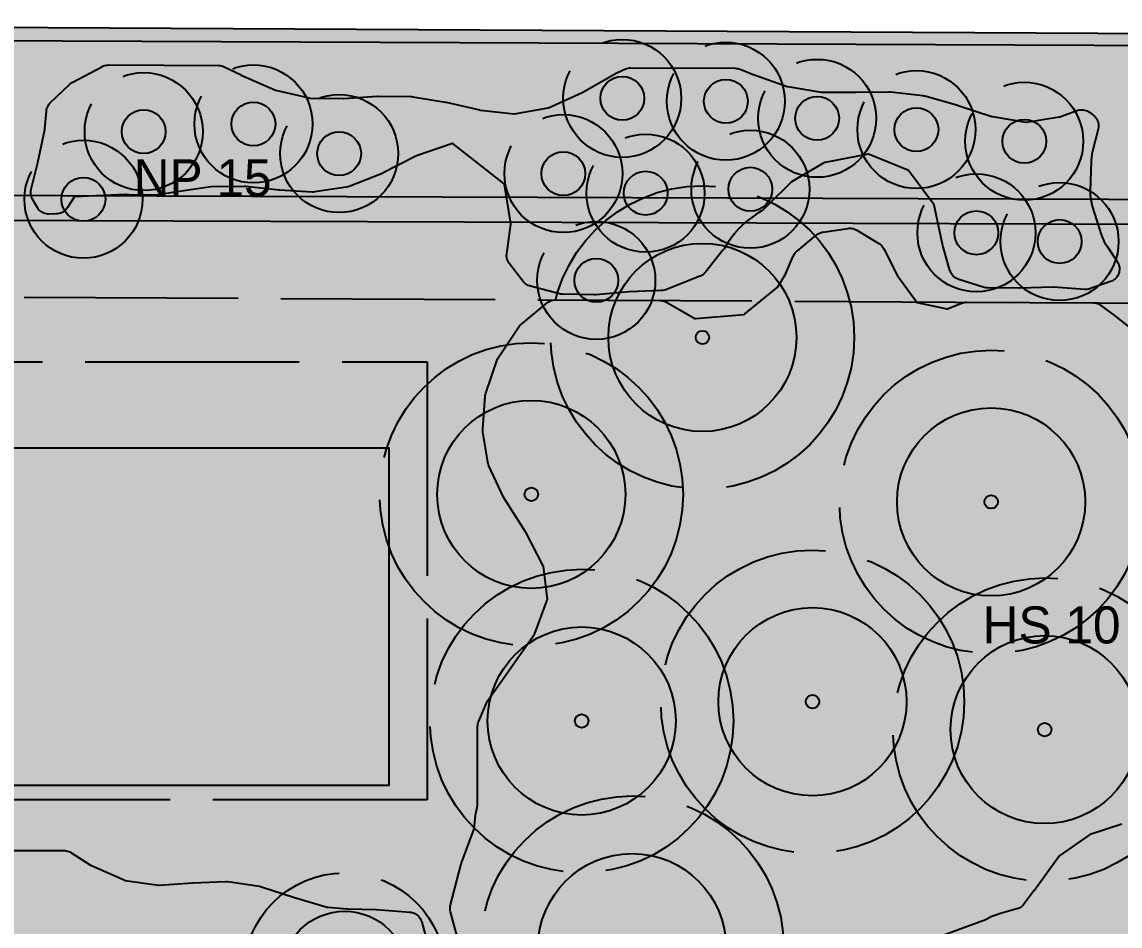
# Model space of a CAD drawing. Header units: metres. Extents: x 1 to 213, y 1 to 147.
# Drawn here: x 75.8 to 82.31, y 34.85 to 40.22 of the extents above; entities that cross this region are included whole.
import ezdxf
from ezdxf.enums import TextEntityAlignment as Align

# ---------------------------------------------------------------- set-up
doc = ezdxf.new("R2010")
doc.units = ezdxf.units.M
doc.linetypes.add('DASHED', pattern=[1.524, 1.27, -0.254])
for name, color, linetype in [('00-BASE-ARQUITECTURA', 8, 'Continuous'), ('PJ-ARBUSTOS', 82, 'Continuous'), ('PJ-COPA-ADULTA', 8, 'DASHED'), ('PJ-CUBRESUELOS', 150, 'Continuous'), ('PJ-ETIQUETAS', 7, 'Continuous'), ('PJ-GRAVILLA', 42, 'Continuous'), ('PJ-LIMITE-JARDIN', 7, 'Continuous'), ('PJ-MASAS', 92, 'Continuous'), ('PJ-MASAS-RELLENO', 92, 'Continuous'), ('PJ-PROTEGIDO', 30, 'DASHED'), ('PJ-RIEGO-SECTORES', 5, 'Continuous'), ('PJ-VISIBILIDAD', 1, 'DASHED')]:
    doc.layers.add(name, color=color, linetype=linetype)

# ---------------------------------------------------------------- blocks, each defined once
blk = doc.blocks.new('PJ_HS')
for radius in [0.558, 0.04]:
    blk.add_circle((0, 0), radius)
at = {"flags": 1}
for tag, p, height in [('CODIGO', (0.15, 0.15), 0.2), ('ESPECIE', (0.15, -0.1), 0.15), ('ZONA', (0.15, -0.3), 0.15)]:
    blk.add_attdef(tag, p, '', height=height, dxfattribs=at)
blk = doc.blocks.new('PJ_BA')
for radius in [0.372, 0.04]:
    blk.add_circle((0, 0), radius)
at = {"flags": 1}
for tag, p, height in [('CODIGO', (0.15, 0.15), 0.2), ('ESPECIE', (0.15, -0.1), 0.15), ('ZONA', (0.15, -0.3), 0.15)]:
    blk.add_attdef(tag, p, '', height=height, dxfattribs=at)
blk = doc.blocks.new('PJ_NP')
blk.add_circle((0, 0), 0.13)
at = {"flags": 1}
for tag, p, height in [('CODIGO', (0.15, 0.15), 0.2), ('ESPECIE', (0.15, -0.1), 0.15), ('ZONA', (0.15, -0.3), 0.15)]:
    blk.add_attdef(tag, p, '', height=height, dxfattribs=at)

msp = doc.modelspace()

# ---------------------------------------------------------------- hatches: boundary and pattern name
at = {"layer": 'PJ-GRAVILLA'}
h = msp.add_hatch(dxfattribs=at)
h.set_pattern_fill('GRAVEL', scale=0.03)
h.paths.add_polyline_path([(69.7177, 40.2166), (86.21, 40.1285), (86.4305, 40.0403), (102.1291, 40.0403), (102.526, 39.3788), (102.526, 39.1142), (105.2159, 32.0146), (106.3183, 28.7514), (107.2885, 26.5024), (108.435, 24.4298), (109.5374, 22.7983), (111.2572, 20.6816), (112.2274, 19.7555), (112.2274, 19.0941), (111.9187, 18.7854), (111.61, 18.7413), (60.9423, 18.7854), (60.7218, 18.8736), (60.4132, 19.2705), (60.4573, 19.8437), (61.2069, 20.6816), (62.5298, 22.5778), (63.8527, 25.0913), (68.527, 37.5267), (68.8357, 37.7913), (69.2767, 37.6149), (69.4531, 37.659), (69.7177, 38.0118), (69.6736, 38.2764), (69.0562, 38.7614), (69.409, 39.8639), (69.7177, 40.2166)])
at = {"layer": 'PJ-MASAS-RELLENO'}
for points in [[(75.9582, 39.0765), (75.9503, 39.0767), (75.9425, 39.0777), (75.9348, 39.0794), (75.9274, 39.0819), (75.9202, 39.0851), (75.9133, 39.089), (75.9069, 39.0936), (75.9009, 39.0988), (75.8955, 39.1045), (75.8907, 39.1107), (75.8865, 39.1174), (75.8593, 39.166), (75.8559, 39.1728), (75.8532, 39.1799), (75.8512, 39.1872), (75.8498, 39.1947), (75.8492, 39.2023), (75.8493, 39.2098), (75.8501, 39.2174), (75.8516, 39.2248), (75.8915, 39.3818), (75.8919, 39.3836), (75.9316, 39.5786), (75.9322, 39.5829), (75.9421, 39.6881), (75.9432, 39.6962), (75.9452, 39.7041), (75.948, 39.7117), (75.9516, 39.7191), (75.9558, 39.726), (75.9608, 39.7325), (75.9664, 39.7384), (76.0764, 39.8439), (76.082, 39.8487), (76.088, 39.8531), (76.0944, 39.8568), (76.2742, 39.9521), (76.2813, 39.9554), (76.2887, 39.958), (76.2964, 39.9599), (76.3042, 39.961), (76.312, 39.9614), (76.963, 39.9579), (76.9718, 39.9574), (76.9805, 39.9559), (76.989, 39.9534), (76.9972, 39.9501), (77.0968, 39.9023), (77.0979, 39.9018), (77.2977, 39.8134), (77.2994, 39.8127), (77.3012, 39.8122), (77.4996, 39.7658), (77.5017, 39.7654), (77.5038, 39.7653), (77.7025, 39.7624), (77.7059, 39.7625), (77.9035, 39.7764), (77.9101, 39.7766), (78.1032, 39.7741), (78.1093, 39.7738), (78.1153, 39.7731), (78.3092, 39.7411), (78.3141, 39.7401), (78.5116, 39.6945), (78.5163, 39.6937), (78.7145, 39.6723), (78.7163, 39.6722), (78.7181, 39.6724), (78.9173, 39.7065), (78.919, 39.7068), (78.9206, 39.7075), (79.1204, 39.7985), (79.1237, 39.8002), (79.3215, 39.9134), (79.3291, 39.9173), (79.3765, 39.9381), (79.3843, 39.941), (79.3924, 39.9432), (79.4007, 39.9444), (79.4091, 39.9448), (80.028, 39.9415), (80.0354, 39.9411), (80.0428, 39.9401), (80.05, 39.9383), (80.057, 39.9359), (80.1345, 39.9053), (80.1359, 39.9047), (80.3357, 39.8343), (80.3374, 39.8338), (80.3391, 39.8335), (80.5381, 39.8), (80.5397, 39.7998), (80.5413, 39.7998), (80.7418, 39.7993), (80.7426, 39.7993), (80.9394, 39.8027), (80.9501, 39.8022), (81.1407, 39.7801), (81.1471, 39.7791), (81.1534, 39.7775), (81.3478, 39.7222), (81.3509, 39.7212), (81.5501, 39.6556), (81.5516, 39.6552), (81.5531, 39.6549), (81.7518, 39.6221), (81.7539, 39.6219), (81.756, 39.6221), (81.9493, 39.6528), (81.9513, 39.6532), (81.9531, 39.6538), (82.0536, 39.691), (82.0611, 39.6934), (82.0689, 39.695), (82.0767, 39.6959), (82.0847, 39.696), (82.0925, 39.6952), (82.1003, 39.6938), (82.1079, 39.6915), (82.1152, 39.6885), (82.1222, 39.6848), (82.1288, 39.6805), (82.1508, 39.6643), (82.1569, 39.6593), (82.1626, 39.6537), (82.1676, 39.6476), (82.172, 39.6411), (82.1757, 39.6341), (82.1787, 39.6268), (82.181, 39.6192), (82.1826, 39.6115), (82.1833, 39.6036), (82.1833, 39.5957), (82.1825, 39.5878), (82.1809, 39.5801), (82.1477, 39.4501), (82.1475, 39.449), (82.1455, 39.4405), (82.1453, 39.4395), (82.1439, 39.4325), (82.1436, 39.4304), (82.1411, 39.4132), (82.1409, 39.411), (82.1403, 39.404), (82.1402, 39.4029), (82.1397, 39.3942), (82.1396, 39.3931), (82.1337, 39.2121), (82.1337, 39.211), (82.1337, 39.202), (82.1337, 39.2008), (82.1338, 39.1935), (82.134, 39.1913), (82.1354, 39.1733), (82.1357, 39.1711), (82.1366, 39.1644), (82.1369, 39.1622), (82.1404, 39.1445), (82.1409, 39.1423), (82.1427, 39.1352), (82.143, 39.1341), (82.1455, 39.1254), (82.1458, 39.1243), (82.1988, 38.9563), (82.1991, 38.9553), (82.2016, 38.9481), (82.2019, 38.9472), (82.2041, 38.9413), (82.2048, 38.9395), (82.2108, 38.9254), (82.2116, 38.9237), (82.2141, 38.9185), (82.2149, 38.9168), (82.2223, 38.9033), (82.2232, 38.9016), (82.2265, 38.8963), (82.227, 38.8954), (82.2311, 38.889), (82.2316, 38.8882), (82.2939, 38.796), (82.2979, 38.7894), (82.3012, 38.7825), (82.3039, 38.7752), (82.3058, 38.7678), (82.307, 38.7602), (82.3075, 38.7525), (82.3073, 38.7448), (82.3063, 38.7372), (82.3046, 38.7297), (82.3021, 38.7224), (82.299, 38.7153), (82.2952, 38.7086), (82.2908, 38.7023), (82.2858, 38.6964), (82.2803, 38.6911), (82.2743, 38.6863), (82.2678, 38.6821), (82.261, 38.6786), (82.2538, 38.6757), (82.1344, 38.6341), (82.1267, 38.6318), (82.1187, 38.6304), (82.1107, 38.6297), (82.1026, 38.6298), (81.9171, 38.6427), (81.913, 38.6427), (81.7144, 38.636), (81.7106, 38.636), (81.522, 38.6385), (81.5141, 38.639), (81.5063, 38.6403), (81.4986, 38.6423), (81.3541, 38.6887), (81.3468, 38.6915), (81.3398, 38.6949), (81.3332, 38.699), (81.327, 38.7038), (81.3213, 38.7091), (81.3161, 38.7149), (81.3115, 38.7212), (81.3076, 38.728), (81.3043, 38.7351), (81.3018, 38.7424), (81.2611, 38.8813), (81.2596, 38.8873), (81.2086, 39.1296), (81.2081, 39.1317), (81.2069, 39.1335), (81.055, 39.3357), (81.0539, 39.3371), (81.0523, 39.3378), (80.8192, 39.4323), (80.8174, 39.4329), (80.8155, 39.4326), (80.5621, 39.3834), (80.5599, 39.3828), (80.558, 39.3818), (80.3618, 39.2683), (80.3604, 39.2673), (80.3592, 39.2662), (80.2188, 39.1274), (80.2184, 39.1269), (80.2005, 39.1087), (80.1955, 39.104), (80.1902, 39.0998), (80.1845, 39.096), (80.1615, 39.0822), (80.1599, 39.0812), (80.1493, 39.0741), (80.1477, 39.073), (80.1119, 39.0464), (80.1103, 39.0452), (80.1005, 39.0371), (80.099, 39.0359), (80.066, 39.0059), (80.0645, 39.0046), (80.0555, 38.9956), (80.0542, 38.9941), (80.0242, 38.9611), (80.023, 38.9596), (80.0149, 38.9498), (80.0137, 38.9482), (79.9871, 38.9124), (79.986, 38.9108), (79.9789, 38.9002), (79.9779, 38.8986), (79.9615, 38.8712), (79.9553, 38.8624), (79.8508, 38.7317), (79.8452, 38.7254), (79.8391, 38.7198), (79.8323, 38.7149), (79.8251, 38.7106), (79.8175, 38.7072), (79.6155, 38.6278), (79.6069, 38.625), (79.5979, 38.6231), (79.5889, 38.6223), (79.4002, 38.6161), (79.3979, 38.6159), (79.2009, 38.598), (79.192, 38.5977), (79.0033, 38.6015), (78.994, 38.6022), (78.9849, 38.604), (78.8137, 38.6481), (78.8066, 38.6503), (78.7996, 38.6532), (78.793, 38.6567), (78.7868, 38.6608), (78.7809, 38.6655), (78.7755, 38.6707), (78.7706, 38.6763), (78.6886, 38.7813), (78.684, 38.7878), (78.6801, 38.7948), (78.6769, 38.8021), (78.6744, 38.8097), (78.6727, 38.8175), (78.6718, 38.8254), (78.6717, 38.8334), (78.6724, 38.8413), (78.696, 39.0161), (78.6962, 39.0181), (78.696, 39.02), (78.659, 39.2527), (78.6586, 39.2545), (78.6572, 39.2557), (78.3537, 39.4943), (78.3522, 39.4954), (78.3503, 39.4949), (78.138, 39.4215), (78.1329, 39.4193), (77.9357, 39.3188), (77.9287, 39.3157), (77.7379, 39.2404), (77.7292, 39.2375), (77.7203, 39.2357), (77.5348, 39.2081), (77.5266, 39.2074), (77.5184, 39.2074), (77.326, 39.2187), (77.3224, 39.219), (77.124, 39.2395), (77.1196, 39.2397), (76.922, 39.2385), (76.9165, 39.2381), (76.7169, 39.2089), (76.7162, 39.2088), (76.5957, 39.189), (76.589, 39.1882), (76.5822, 39.1879), (76.4472, 39.1886), (76.4403, 39.189), (76.4335, 39.1899), (76.4143, 39.1933), (76.4121, 39.1936), (76.4098, 39.1936), (76.109, 39.1792), (76.1071, 39.179), (76.1061, 39.1775), (76.0676, 39.1154), (76.0631, 39.1089), (76.058, 39.1028), (76.0523, 39.0973), (76.0461, 39.0924), (76.0394, 39.0881), (76.0323, 39.0845), (76.0249, 39.0816), (76.0172, 39.0795), (76.0094, 39.0781), (76.0015, 39.0775), (75.9582, 39.0765)], [(78.4938, 35.5396), (78.4945, 35.5434), (78.4983, 35.5687), (78.4987, 35.5726), (78.5, 35.599), (78.5, 35.601), (78.5, 36.036), (78.5004, 36.044), (78.5016, 36.0519), (78.5036, 36.0596), (78.5063, 36.0671), (78.5519, 36.1752), (78.5556, 36.1829), (78.5602, 36.1901), (78.6968, 36.3844), (78.8369, 36.5845), (78.8378, 36.5859), (78.8385, 36.5874), (78.9128, 36.7854), (78.9134, 36.7872), (78.9133, 36.7891), (78.8904, 36.9868), (78.8901, 36.9885), (78.8894, 36.9902), (78.7865, 37.1883), (78.7847, 37.1915), (78.6591, 37.3868), (78.654, 37.3961), (78.5667, 37.5824), (78.5638, 37.5893), (78.5616, 37.5965), (78.5601, 37.6038), (78.5313, 37.7849), (78.5304, 37.794), (78.5305, 37.8032), (78.5442, 37.9934), (78.545, 38.0002), (78.5463, 38.0068), (78.5482, 38.0134), (78.6153, 38.2112), (78.6179, 38.2178), (78.621, 38.2241), (78.6247, 38.2301), (78.7434, 38.4069), (78.7481, 38.4132), (78.7534, 38.4191), (78.7593, 38.4243), (78.9124, 38.5492), (78.9188, 38.5539), (78.9255, 38.5579), (78.9327, 38.5612), (78.9401, 38.5638), (78.9477, 38.5657), (78.9555, 38.5668), (78.9634, 38.5672), (79.581, 38.5639), (79.5892, 38.5634), (79.5974, 38.5621), (79.6053, 38.56), (79.613, 38.557), (79.6203, 38.5533), (79.7876, 38.4575), (79.7894, 38.4566), (79.7913, 38.4567), (80.0787, 38.4814), (80.0807, 38.4817), (80.0822, 38.4828), (80.2773, 38.6407), (80.279, 38.6422), (80.2803, 38.644), (80.3248, 38.7165), (80.3256, 38.7178), (80.3262, 38.7191), (80.372, 38.8266), (80.3753, 38.8334), (80.3792, 38.8399), (80.3837, 38.8459), (80.3888, 38.8516), (80.3944, 38.8567), (80.5087, 38.952), (80.5145, 38.9564), (80.5207, 38.9603), (80.5272, 38.9636), (80.534, 38.9663), (80.541, 38.9683), (80.5482, 38.9697), (80.6955, 38.9917), (80.7034, 38.9925), (80.7112, 38.9925), (80.7191, 38.9917), (80.7268, 38.9902), (80.7344, 38.9879), (80.7416, 38.9849), (80.7486, 38.9812), (80.8794, 38.9025), (80.8855, 38.8983), (80.8913, 38.8937), (80.8966, 38.8885), (80.9014, 38.8829), (80.9057, 38.8768), (80.9093, 38.8704), (80.991, 38.7107), (80.9918, 38.7093), (80.9927, 38.708), (81.1047, 38.5545), (81.106, 38.5529), (81.108, 38.5524), (81.2833, 38.5134), (81.2853, 38.5131), (81.2872, 38.5138), (81.3695, 38.548), (81.3771, 38.5507), (81.3848, 38.5526), (81.3927, 38.5538), (81.4007, 38.5541), (82.1495, 38.5501), (82.1578, 38.5497), (82.166, 38.5483), (82.1741, 38.5461), (82.1819, 38.5431), (82.1893, 38.5393), (82.1963, 38.5347), (82.2777, 38.4752), (82.2802, 38.4733), (82.478, 38.3163), (82.4795, 38.3152), (82.4811, 38.3142), (82.6786, 38.2104), (82.6803, 38.2096), (82.6821, 38.2093), (82.8403, 38.1915), (82.842, 38.1913), (82.8436, 38.1915), (82.9556, 38.2074), (82.9636, 38.2082), (82.9717, 38.2081), (82.9797, 38.2072), (82.9875, 38.2055), (83.1081, 38.1732), (83.1156, 38.1708), (83.1228, 38.1677), (83.1297, 38.1639), (83.1362, 38.1594), (83.1422, 38.1543), (83.1476, 38.1487), (83.2588, 38.0219), (83.265, 38.0137), (83.3784, 37.8447), (83.3809, 37.8414), (83.5139, 37.6815), (83.5154, 37.6799), (83.5171, 37.6787), (83.6933, 37.5684), (83.6949, 37.5675), (83.6967, 37.5672), (83.9067, 37.5458), (83.9087, 37.5457), (83.9107, 37.5462), (84.0577, 37.593), (84.0651, 37.595), (84.0727, 37.5963), (84.0804, 37.5968), (84.088, 37.5966), (84.0957, 37.5956), (84.0985, 37.5951), (84.1606, 37.5859), (84.1625, 37.5857), (84.1899, 37.583), (84.1918, 37.5828), (84.2545, 37.5798), (84.2565, 37.5797), (84.2839, 37.5797), (84.2859, 37.5798), (84.3486, 37.5828), (84.3505, 37.583), (84.3779, 37.5857), (84.3798, 37.5859), (84.4419, 37.5951), (84.4438, 37.5955), (84.4708, 37.6008), (84.4727, 37.6012), (84.5336, 37.6165), (84.5355, 37.617), (84.5618, 37.625), (84.5636, 37.6256), (84.6227, 37.6468), (84.6245, 37.6475), (84.6499, 37.658), (84.6517, 37.6588), (84.7053, 37.6841), (84.7126, 37.6871), (84.7202, 37.6894), (84.7279, 37.6909), (84.7358, 37.6917), (84.7437, 37.6917), (84.7516, 37.6909), (84.7593, 37.6893), (84.7669, 37.6869), (84.7742, 37.6839), (84.7811, 37.6801), (84.7877, 37.6756), (84.7938, 37.6706), (84.7993, 37.6649), (84.9268, 37.5214), (84.9316, 37.5154), (84.9359, 37.5089), (84.9395, 37.5021), (84.9424, 37.495), (84.9446, 37.4876), (84.9461, 37.48), (84.9776, 37.2683), (84.9783, 37.2607), (84.9784, 37.2531), (84.9777, 37.2454), (84.9762, 37.2379), (84.938, 37.0777), (84.9373, 37.0741), (84.9119, 36.8951), (84.9117, 36.8933), (84.9119, 36.8914), (84.9402, 36.6926), (84.9406, 36.6899), (84.9822, 36.4946), (84.9838, 36.4833), (84.9965, 36.2949), (84.9967, 36.2873), (84.9961, 36.2797), (84.9725, 36.0878), (84.9721, 36.085), (84.9413, 35.8915), (84.9409, 35.8878), (84.9313, 35.7398), (84.9307, 35.734), (84.9065, 35.5604), (84.9048, 35.5518), (84.9022, 35.5435), (84.8987, 35.5355), (84.7989, 35.3369), (84.7949, 35.33), (84.7903, 35.3235), (84.7851, 35.3175), (84.7793, 35.312), (84.773, 35.3071), (84.7062, 35.2608), (84.6992, 35.2565), (84.6918, 35.2529), (84.684, 35.25), (84.676, 35.248), (84.6678, 35.2469), (84.6596, 35.2466), (84.6513, 35.2471), (84.6432, 35.2485), (84.611, 35.2557), (84.6084, 35.2562), (84.5434, 35.2663), (84.5382, 35.2668), (84.4738, 35.2683), (84.4686, 35.2681), (84.4046, 35.2612), (84.3994, 35.2603), (84.3963, 35.2596), (84.3883, 35.258), (84.3802, 35.2573), (84.372, 35.2575), (84.3639, 35.2584), (84.159, 35.2935), (84.1564, 35.2939), (84.0962, 35.3002), (84.091, 35.3004), (84.0318, 35.2988), (84.0266, 35.2983), (83.9712, 35.2895), (83.9637, 35.2886), (83.9562, 35.2885), (83.9488, 35.2891), (83.9414, 35.2904), (83.9342, 35.2923), (83.9271, 35.2949), (83.9204, 35.2982), (83.914, 35.3021), (83.7612, 35.4047), (83.7597, 35.4056), (83.7582, 35.4063), (83.5466, 35.5006), (83.5446, 35.5014), (83.5425, 35.5017), (83.3676, 35.5188), (83.3655, 35.5189), (83.3635, 35.5188), (83.1392, 35.4952), (83.1373, 35.4949), (83.1354, 35.4944), (82.9707, 35.4433), (82.9632, 35.4414), (82.9555, 35.4402), (82.9477, 35.4397), (82.7409, 35.438), (82.7398, 35.438), (82.5511, 35.4389), (82.5449, 35.4392), (82.3243, 35.4575), (82.3222, 35.4576), (82.3203, 35.457), (82.1334, 35.3945), (82.1316, 35.3938), (82.13, 35.3928), (81.9535, 35.2705), (81.9518, 35.2691), (81.9504, 35.2674), (81.8013, 35.0615), (81.8001, 35.0599), (81.7402, 34.9815), (81.7355, 34.9759), (81.7303, 34.9707), (81.7246, 34.9661), (81.7185, 34.9619), (81.7121, 34.9584), (81.7054, 34.9554), (81.6984, 34.9531), (81.5874, 34.9217), (81.5849, 34.9209), (81.5507, 34.9088), (81.5459, 34.9068), (81.5125, 34.8897), (81.5125, 34.8897), (81.5095, 34.8881), (81.5027, 34.8852), (81.2282, 34.7841), (81.2186, 34.7813), (81.2026, 34.7776), (81.1976, 34.776), (81.1639, 34.7634), (81.1615, 34.7624), (81.004, 34.6912), (80.9964, 34.6882), (80.9884, 34.686), (80.9803, 34.6846), (80.9721, 34.6841), (80.9639, 34.6844), (80.8672, 34.6931), (80.8639, 34.6932), (80.6523, 34.6948), (80.6505, 34.6947), (80.6489, 34.6942), (80.4658, 34.6284), (80.4622, 34.6269), (80.2782, 34.54), (80.2746, 34.5381), (80.1177, 34.4434), (80.11, 34.4393), (80.1019, 34.436), (80.0934, 34.4337), (79.9006, 34.3917), (79.8962, 34.3909), (79.7167, 34.3622), (79.7087, 34.3613), (79.7007, 34.3613), (79.6928, 34.362), (79.6849, 34.3635), (79.5749, 34.3906), (79.5729, 34.3911), (79.4744, 34.41), (79.4728, 34.4103), (79.4711, 34.4104), (79.3204, 34.4133), (79.3151, 34.4136), (79.0692, 34.4348), (79.0681, 34.4349), (78.8216, 34.4491), (78.8136, 34.45), (78.8057, 34.4516), (78.6143, 34.5023), (78.6072, 34.5045), (78.6004, 34.5074), (78.5938, 34.5109), (78.5876, 34.515), (78.5819, 34.5196), (78.428, 34.6554), (78.4224, 34.6608), (78.4174, 34.6667), (78.413, 34.6731), (78.4092, 34.68), (78.4061, 34.6871), (78.4037, 34.6945), (78.3386, 34.9356), (78.3369, 34.9438), (78.336, 34.9521), (78.336, 34.9604), (78.3368, 34.9687), (78.3385, 34.9768), (78.4009, 35.2136), (78.4031, 35.2205), (78.4783, 35.4282), (78.4788, 35.4297), (78.479, 35.4314), (78.4866, 35.5076), (78.4886, 35.5191), (78.4938, 35.5396)], [(72.1537, 31.1724), (72.1529, 31.1803), (72.1528, 31.1883), (72.1536, 31.1962), (72.1551, 31.204), (72.1574, 31.2116), (72.1604, 31.2189), (72.1642, 31.2259), (72.2871, 31.4304), (72.2913, 31.4368), (72.2961, 31.4427), (72.3014, 31.4481), (72.3073, 31.453), (72.3136, 31.4573), (72.51, 31.5787), (72.5147, 31.5821), (72.6831, 31.723), (72.6845, 31.7243), (72.6854, 31.7259), (72.7793, 31.9), (72.7802, 31.9018), (72.7807, 31.9038), (72.8176, 32.1038), (72.818, 32.1062), (72.8424, 32.3077), (72.8447, 32.3192), (72.8948, 32.502), (72.8972, 32.5095), (72.9004, 32.5167), (72.9861, 32.6883), (72.9876, 32.6912), (73.0835, 32.8648), (73.0843, 32.8665), (73.085, 32.8683), (73.1463, 33.0568), (73.1468, 33.0587), (73.1469, 33.0607), (73.1509, 33.2749), (73.1509, 33.2766), (73.1507, 33.2784), (73.1139, 33.5112), (73.1135, 33.5143), (73.0877, 33.7324), (73.0872, 33.7405), (73.0874, 33.7486), (73.0885, 33.7566), (73.1207, 33.9281), (73.1225, 33.9356), (73.125, 33.943), (73.1282, 33.95), (73.1321, 33.9567), (73.1366, 33.963), (73.2456, 34.1004), (73.2511, 34.1067), (73.2573, 34.1124), (73.264, 34.1174), (73.4507, 34.2413), (73.4544, 34.2436), (73.6649, 34.3672), (73.6663, 34.3681), (73.6676, 34.3691), (73.8367, 34.5107), (73.8382, 34.5122), (73.8395, 34.5139), (73.9428, 34.6839), (73.9437, 34.6854), (73.9443, 34.6871), (73.9923, 34.8549), (73.995, 34.8628), (73.9985, 34.8703), (74.0563, 34.9796), (74.0606, 34.9868), (74.0657, 34.9936), (74.0715, 34.9998), (74.078, 35.0054), (74.085, 35.0102), (74.0924, 35.0143), (74.1933, 35.0626), (74.2004, 35.0656), (74.2078, 35.0679), (74.2153, 35.0695), (74.223, 35.0703), (74.2307, 35.0704), (74.2383, 35.0698), (74.3953, 35.049), (74.3985, 35.0485), (74.5963, 35.0141), (74.598, 35.0139), (74.5996, 35.014), (74.7973, 35.0289), (74.799, 35.0291), (74.8006, 35.0298), (74.9983, 35.1186), (75.0001, 35.1195), (75.0018, 35.1206), (75.2007, 35.2635), (75.2018, 35.2643), (75.2328, 35.2857), (75.2397, 35.29), (75.2469, 35.2936), (75.2545, 35.2964), (75.2623, 35.2984), (75.2703, 35.2996), (75.2784, 35.3), (76.0449, 35.3), (76.0524, 35.2996), (76.0598, 35.2986), (76.0671, 35.2968), (76.0743, 35.2944), (76.0811, 35.2913), (76.0876, 35.2876), (76.2043, 35.2139), (76.2094, 35.2112), (76.4061, 35.1236), (76.4078, 35.1229), (76.4097, 35.1226), (76.6069, 35.0952), (76.6089, 35.095), (76.6109, 35.095), (76.8092, 35.108), (76.8109, 35.1081), (77.0034, 35.1165), (77.0111, 35.1165), (77.0187, 35.1157), (77.2057, 35.0878), (77.2121, 35.0866), (77.2185, 35.0848), (77.4128, 35.0218), (77.4138, 35.0215), (77.6077, 34.9641), (77.6096, 34.9636), (77.6116, 34.9634), (77.7262, 34.9533), (77.729, 34.9531), (77.8953, 34.9501), (77.9001, 34.9499), (78.0975, 34.9343), (78.105, 34.9333), (78.1124, 34.9317), (78.1196, 34.9293), (78.1265, 34.9263), (78.1331, 34.9227), (78.1394, 34.9184), (78.1452, 34.9136), (78.1505, 34.9082), (78.1553, 34.9024), (78.1596, 34.8961), (78.1632, 34.8895), (78.1662, 34.8825), (78.1685, 34.8754), (78.2298, 34.6481), (78.23, 34.6472), (78.2323, 34.6397), (78.2325, 34.6388), (78.2345, 34.6327), (78.2351, 34.6309), (78.2406, 34.6163), (78.2414, 34.6145), (78.2437, 34.6092), (78.2445, 34.6074), (78.2514, 34.5934), (78.2523, 34.5917), (78.2551, 34.5866), (78.2561, 34.5849), (78.2643, 34.5717), (78.2654, 34.5701), (78.2687, 34.5652), (78.2699, 34.5637), (78.2793, 34.5513), (78.2806, 34.5498), (78.2843, 34.5453), (78.2856, 34.5439), (78.2962, 34.5325), (78.2976, 34.5311), (78.3021, 34.5267), (78.3029, 34.526), (78.3086, 34.5207), (78.3093, 34.5201), (78.4624, 34.385), (78.4631, 34.3843), (78.4688, 34.3796), (78.4695, 34.379), (78.4742, 34.3752), (78.4757, 34.3741), (78.4877, 34.3653), (78.4892, 34.3643), (78.4939, 34.3612), (78.4954, 34.3602), (78.5082, 34.3526), (78.5098, 34.3517), (78.5147, 34.3491), (78.5164, 34.3482), (78.5298, 34.3419), (78.5315, 34.3411), (78.5366, 34.3389), (78.5383, 34.3383), (78.5523, 34.3332), (78.554, 34.3326), (78.5598, 34.3307), (78.5607, 34.3305), (78.5678, 34.3284), (78.5687, 34.3282), (78.7591, 34.2777), (78.7601, 34.2775), (78.7679, 34.2756), (78.7689, 34.2754), (78.7753, 34.2741), (78.7773, 34.2737), (78.7932, 34.2712), (78.7952, 34.2709), (78.8017, 34.2702), (78.8027, 34.2701), (78.8107, 34.2694), (78.8117, 34.2694), (78.864, 34.2664), (78.872, 34.2655), (78.8798, 34.2638), (78.8875, 34.2614), (78.8949, 34.2582), (78.9019, 34.2542), (78.9085, 34.2496), (78.9146, 34.2443), (78.9201, 34.2385), (78.9251, 34.2321), (78.9293, 34.2253), (78.9329, 34.2181), (78.9357, 34.2105), (78.9377, 34.2027), (78.9389, 34.1948), (78.9394, 34.1867), (78.9398, 34.0517), (78.9394, 34.0438), (78.9383, 34.0361), (78.9039, 33.8605), (78.9021, 33.8531), (78.8996, 33.8459), (78.8965, 33.839), (78.8191, 33.6897), (78.8147, 33.6822), (78.8096, 33.6753), (78.8037, 33.669), (78.7972, 33.6633), (78.6639, 33.5595), (78.6564, 33.5544), (78.6484, 33.5501), (78.6399, 33.5467), (78.4724, 33.4912), (78.4661, 33.4894), (78.4597, 33.4881), (78.2227, 33.4507), (78.2209, 33.4504), (78.0425, 33.4139), (78.0402, 33.4133), (78.038, 33.4124), (77.8367, 33.3169), (77.8351, 33.3161), (77.834, 33.3145), (77.718, 33.131), (77.717, 33.1291), (77.7161, 33.1271), (77.6385, 32.9102), (77.6376, 32.9075), (77.5733, 32.6779), (77.5707, 32.67), (77.5672, 32.6623), (77.5629, 32.6551), (77.5579, 32.6484), (77.5522, 32.6422), (77.5459, 32.6367), (77.4504, 32.5614), (77.4443, 32.557), (77.4378, 32.5532), (77.435, 32.5519), (77.4351, 32.5519), (77.3645, 32.5176), (77.36, 32.5151), (77.2957, 32.4726), (77.2935, 32.4711), (77.0607, 32.2946), (77.0532, 32.2896), (77.0452, 32.2854), (77.0134, 32.2712), (77.0088, 32.2687), (76.9489, 32.2317), (76.9428, 32.2282), (76.9364, 32.2254), (76.9297, 32.2231), (76.9229, 32.2213), (76.8984, 32.2163), (76.8965, 32.2158), (76.8947, 32.2151), (76.7081, 32.1365), (76.7066, 32.1358), (76.7052, 32.135), (76.5358, 32.0291), (76.5328, 32.027), (76.3787, 31.9097), (76.3737, 31.9062), (76.3685, 31.9031), (76.2057, 31.8144), (76.198, 31.8108), (76.19, 31.8079), (76.1817, 31.806), (75.9902, 31.7713), (75.9834, 31.7704), (75.9767, 31.7701), (75.7482, 31.7679), (75.7448, 31.768), (75.5329, 31.7751), (75.5308, 31.775), (75.5287, 31.7745), (75.3187, 31.7116), (75.3168, 31.711), (75.3154, 31.7097), (75.1947, 31.5888), (75.1933, 31.5873), (75.1921, 31.5857), (75.0554, 31.3779), (75.0538, 31.3752), (74.9397, 31.1685), (74.9359, 31.1623), (74.9315, 31.1565), (74.8542, 31.0621), (74.849, 31.0564), (74.8433, 31.0511), (74.8371, 31.0465), (74.8304, 31.0425), (74.8235, 31.0391), (74.8205, 31.0379), (74.8158, 31.0355), (74.7649, 31.0056), (74.7585, 31.0022), (74.7517, 30.9994), (74.7447, 30.9972), (74.5556, 30.9476), (74.5531, 30.9468), (74.4872, 30.9248), (74.4824, 30.9229), (74.4211, 30.893), (74.4191, 30.8919), (74.4109, 30.8878), (74.4023, 30.8847), (74.3934, 30.8826), (74.2711, 30.861), (74.2635, 30.86), (74.2559, 30.8598), (74.1874, 30.8609), (74.1855, 30.8608), (74.1835, 30.8606), (73.9748, 30.8226), (73.9721, 30.8221), (73.7902, 30.7756), (73.7897, 30.7755), (73.6536, 30.7389), (73.6471, 30.7374), (73.6406, 30.7365), (73.634, 30.7361), (73.4929, 30.734), (73.4903, 30.7339), (73.4364, 30.7295), (73.4312, 30.7288), (73.3994, 30.7219), (73.3921, 30.7207), (73.3848, 30.7202), (73.3774, 30.7203), (73.37, 30.7212), (73.3627, 30.7227), (73.3557, 30.7249), (73.1728, 30.7904), (73.1667, 30.7928), (73.1608, 30.7958), (73.1552, 30.7993), (72.9694, 30.9241), (72.9678, 30.925), (72.9664, 30.9238), (72.7993, 30.7547), (72.7933, 30.7492), (72.7867, 30.7443), (72.7797, 30.7402), (72.7724, 30.7367), (72.7647, 30.7341), (72.7567, 30.7322), (72.7487, 30.7312), (72.7405, 30.7309), (72.7324, 30.7315), (72.7197, 30.7331), (72.7171, 30.7334), (72.6728, 30.736), (72.6676, 30.7359), (72.6246, 30.7328), (72.6194, 30.7321), (72.6099, 30.7302), (72.6023, 30.729), (72.5946, 30.7285), (72.587, 30.7288), (72.5793, 30.7299), (72.3669, 30.769), (72.359, 30.7709), (72.3513, 30.7736), (72.3439, 30.777), (72.3369, 30.7812), (72.3304, 30.7861), (72.2199, 30.8777), (72.2138, 30.8833), (72.2083, 30.8895), (72.2035, 30.8962), (72.1994, 30.9034), (72.1961, 30.911), (72.1936, 30.9189), (72.1919, 30.927), (72.1537, 31.1724)]]:
    msp.add_hatch(color=7, dxfattribs=at).paths.add_polyline_path(points)

# ---------------------------------------------------------------- linework, layer by layer
at = {"layer": '00-BASE-ARQUITECTURA'}
for points in [[(69.4443, 40.132), (102.4008, 39.9944)], [(69.2538, 39.2112), (102.5701, 39.0948)], [(69.2009, 39.0631), (102.623, 38.9466)]]:
    msp.add_lwpolyline(points, dxfattribs=at)
msp.add_lwpolyline([(74.7677, 37.6872), (74.7677, 35.687), (77.9744, 35.687), (77.9744, 37.6872)], close=True, dxfattribs=at)
at = {"layer": 'PJ-COPA-ADULTA'}
for centre, radius in [((79.3578, 39.7633), 0.35), ((79.9722, 39.746), 0.35), ((80.5138, 39.6448), 0.35), ((77.17, 39.6114), 0.35), ((76.5188, 39.5658), 0.35), ((81.1027, 39.5778), 0.35), ((81.7425, 39.5085), 0.35), ((77.6783, 39.4354), 0.35), ((79.0084, 39.3166), 0.35), ((79.4964, 39.2007), 0.35), ((80.1176, 39.2241), 0.35), ((76.1616, 39.1643), 0.35), ((81.4583, 38.9654), 0.35), ((79.8332, 38.3445), 0.9), ((81.952, 38.9137), 0.35), ((79.2038, 38.683), 0.35), ((78.8182, 37.4133), 0.9), ((81.546, 37.3687), 0.9), ((80.486, 36.1831), 0.9), ((79.1171, 36.0686), 0.9), ((81.8635, 36.0175), 0.9), ((79.4159, 34.7239), 0.9), ((77.711, 34.5677), 0.6)]:
    msp.add_circle(centre, radius, dxfattribs=at)
at = {"layer": 'PJ-LIMITE-JARDIN'}
msp.add_lwpolyline([(111.61, 18.7413), (60.9423, 18.7854), (60.7218, 18.8736), (60.4132, 19.2705), (60.4573, 19.8437), (61.2069, 20.6816), (62.5298, 22.5778), (63.8527, 25.0913), (68.527, 37.5267), (68.8357, 37.7913), (69.2767, 37.6149), (69.4531, 37.659), (69.7177, 38.0118), (69.6736, 38.2764), (69.0562, 38.7614), (69.409, 39.8639), (69.7177, 40.2166), (69.7177, 40.2166), (86.21, 40.1285), (86.4305, 40.0403), (102.1291, 40.0403), (102.526, 39.3788), (102.526, 39.1142), (105.2159, 32.0146)], dxfattribs=at)
at = {"layer": 'PJ-MASAS'}
msp.add_lwpolyline([(75.9582, 39.0765), (75.9503, 39.0767), (75.9425, 39.0777), (75.9348, 39.0794), (75.9274, 39.0819), (75.9202, 39.0851), (75.9133, 39.089), (75.9069, 39.0936), (75.9009, 39.0988), (75.8955, 39.1045), (75.8907, 39.1107), (75.8865, 39.1174), (75.8593, 39.166), (75.8559, 39.1728), (75.8532, 39.1799), (75.8512, 39.1872), (75.8498, 39.1947), (75.8492, 39.2023), (75.8493, 39.2098), (75.8501, 39.2174), (75.8516, 39.2248), (75.8915, 39.3818), (75.8919, 39.3836), (75.9316, 39.5786), (75.9322, 39.5829), (75.9421, 39.6881), (75.9432, 39.6962), (75.9452, 39.7041), (75.948, 39.7117), (75.9516, 39.7191), (75.9558, 39.726), (75.9608, 39.7325), (75.9664, 39.7384), (76.0764, 39.8439), (76.082, 39.8487), (76.088, 39.8531), (76.0944, 39.8568), (76.2742, 39.9521), (76.2813, 39.9554), (76.2887, 39.958), (76.2964, 39.9599), (76.3042, 39.961), (76.312, 39.9614), (76.963, 39.9579), (76.9718, 39.9574), (76.9805, 39.9559), (76.989, 39.9534), (76.9972, 39.9501), (77.0968, 39.9023), (77.0979, 39.9018), (77.2977, 39.8134), (77.2994, 39.8127), (77.3012, 39.8122), (77.4996, 39.7658), (77.5017, 39.7654), (77.5038, 39.7653), (77.7025, 39.7624), (77.7059, 39.7625), (77.9035, 39.7764), (77.9101, 39.7766), (78.1032, 39.7741), (78.1093, 39.7738), (78.1153, 39.7731), (78.3092, 39.7411), (78.3141, 39.7401), (78.5116, 39.6945), (78.5163, 39.6937), (78.7145, 39.6723), (78.7163, 39.6722), (78.7181, 39.6724), (78.9173, 39.7065), (78.919, 39.7068), (78.9206, 39.7075), (79.1204, 39.7985), (79.1237, 39.8002), (79.3215, 39.9134), (79.3291, 39.9173), (79.3765, 39.9381), (79.3843, 39.941), (79.3924, 39.9432), (79.4007, 39.9444), (79.4091, 39.9448), (80.028, 39.9415), (80.0354, 39.9411), (80.0428, 39.9401), (80.05, 39.9383), (80.057, 39.9359), (80.1345, 39.9053), (80.1359, 39.9047), (80.3357, 39.8343), (80.3374, 39.8338), (80.3391, 39.8335), (80.5381, 39.8), (80.5397, 39.7998), (80.5413, 39.7998), (80.7418, 39.7993), (80.7426, 39.7993), (80.9394, 39.8027), (80.9501, 39.8022), (81.1407, 39.7801), (81.1471, 39.7791), (81.1534, 39.7775), (81.3478, 39.7222), (81.3509, 39.7212), (81.5501, 39.6556), (81.5516, 39.6552), (81.5531, 39.6549), (81.7518, 39.6221), (81.7539, 39.6219), (81.756, 39.6221), (81.9493, 39.6528), (81.9513, 39.6532), (81.9531, 39.6538), (82.0536, 39.691), (82.0611, 39.6934), (82.0689, 39.695), (82.0767, 39.6959), (82.0847, 39.696), (82.0925, 39.6952), (82.1003, 39.6938), (82.1079, 39.6915), (82.1152, 39.6885), (82.1222, 39.6848), (82.1288, 39.6805), (82.1508, 39.6643), (82.1569, 39.6593), (82.1626, 39.6537), (82.1676, 39.6476), (82.172, 39.6411), (82.1757, 39.6341), (82.1787, 39.6268), (82.181, 39.6192), (82.1826, 39.6115), (82.1833, 39.6036), (82.1833, 39.5957), (82.1825, 39.5878), (82.1809, 39.5801), (82.1477, 39.4501), (82.1475, 39.449), (82.1455, 39.4405), (82.1453, 39.4395), (82.1439, 39.4325), (82.1436, 39.4304), (82.1411, 39.4132), (82.1409, 39.411), (82.1403, 39.404), (82.1402, 39.4029), (82.1397, 39.3942), (82.1396, 39.3931), (82.1337, 39.2121), (82.1337, 39.211), (82.1337, 39.202), (82.1337, 39.2008), (82.1338, 39.1935), (82.134, 39.1913), (82.1354, 39.1733), (82.1357, 39.1711), (82.1366, 39.1644), (82.1369, 39.1622), (82.1404, 39.1445), (82.1409, 39.1423), (82.1427, 39.1352), (82.143, 39.1341), (82.1455, 39.1254), (82.1458, 39.1243), (82.1988, 38.9563), (82.1991, 38.9553), (82.2016, 38.9481), (82.2019, 38.9472), (82.2041, 38.9413), (82.2048, 38.9395), (82.2108, 38.9254), (82.2116, 38.9237), (82.2141, 38.9185), (82.2149, 38.9168), (82.2223, 38.9033), (82.2232, 38.9016), (82.2265, 38.8963), (82.227, 38.8954), (82.2311, 38.889), (82.2316, 38.8882), (82.2939, 38.796), (82.2979, 38.7894), (82.3012, 38.7825), (82.3039, 38.7752), (82.3058, 38.7678), (82.307, 38.7602), (82.3075, 38.7525), (82.3073, 38.7448), (82.3063, 38.7372), (82.3046, 38.7297), (82.3021, 38.7224), (82.299, 38.7153), (82.2952, 38.7086), (82.2908, 38.7023), (82.2858, 38.6964), (82.2803, 38.6911), (82.2743, 38.6863), (82.2678, 38.6821), (82.261, 38.6786), (82.2538, 38.6757), (82.1344, 38.6341), (82.1267, 38.6318), (82.1187, 38.6304), (82.1107, 38.6297), (82.1026, 38.6298), (81.9171, 38.6427), (81.913, 38.6427), (81.7144, 38.636), (81.7106, 38.636), (81.522, 38.6385), (81.5141, 38.639), (81.5063, 38.6403), (81.4986, 38.6423), (81.3541, 38.6887), (81.3468, 38.6915), (81.3398, 38.6949), (81.3332, 38.699), (81.327, 38.7038), (81.3213, 38.7091), (81.3161, 38.7149), (81.3115, 38.7212), (81.3076, 38.728), (81.3043, 38.7351), (81.3018, 38.7424), (81.2611, 38.8813), (81.2596, 38.8873), (81.2086, 39.1296), (81.2081, 39.1317), (81.2069, 39.1335), (81.055, 39.3357), (81.0539, 39.3371), (81.0523, 39.3378), (80.8192, 39.4323), (80.8174, 39.4329), (80.8155, 39.4326), (80.5621, 39.3834), (80.5599, 39.3828), (80.558, 39.3818), (80.3618, 39.2683), (80.3604, 39.2673), (80.3592, 39.2662), (80.2188, 39.1274), (80.2184, 39.1269), (80.2005, 39.1087), (80.1955, 39.104), (80.1902, 39.0998), (80.1845, 39.096), (80.1615, 39.0822), (80.1599, 39.0812), (80.1493, 39.0741), (80.1477, 39.073), (80.1119, 39.0464), (80.1103, 39.0452), (80.1005, 39.0371), (80.099, 39.0359), (80.066, 39.0059), (80.0645, 39.0046), (80.0555, 38.9956), (80.0542, 38.9941), (80.0242, 38.9611), (80.023, 38.9596), (80.0149, 38.9498), (80.0137, 38.9482), (79.9871, 38.9124), (79.986, 38.9108), (79.9789, 38.9002), (79.9779, 38.8986), (79.9615, 38.8712), (79.9553, 38.8624), (79.8508, 38.7317), (79.8452, 38.7254), (79.8391, 38.7198), (79.8323, 38.7149), (79.8251, 38.7106), (79.8175, 38.7072), (79.6155, 38.6278), (79.6069, 38.625), (79.5979, 38.6231), (79.5889, 38.6223), (79.4002, 38.6161), (79.3979, 38.6159), (79.2009, 38.598), (79.192, 38.5977), (79.0033, 38.6015), (78.994, 38.6022), (78.9849, 38.604), (78.8137, 38.6481), (78.8066, 38.6503), (78.7996, 38.6532), (78.793, 38.6567), (78.7868, 38.6608), (78.7809, 38.6655), (78.7755, 38.6707), (78.7706, 38.6763), (78.6886, 38.7813), (78.684, 38.7878), (78.6801, 38.7948), (78.6769, 38.8021), (78.6744, 38.8097), (78.6727, 38.8175), (78.6718, 38.8254), (78.6717, 38.8334), (78.6724, 38.8413), (78.696, 39.0161), (78.6962, 39.0181), (78.696, 39.02), (78.659, 39.2527), (78.6586, 39.2545), (78.6572, 39.2557), (78.3537, 39.4943), (78.3522, 39.4954), (78.3503, 39.4949), (78.138, 39.4215), (78.1329, 39.4193), (77.9357, 39.3188), (77.9287, 39.3157), (77.7379, 39.2404), (77.7292, 39.2375), (77.7203, 39.2357), (77.5348, 39.2081), (77.5266, 39.2074), (77.5184, 39.2074), (77.326, 39.2187), (77.3224, 39.219), (77.124, 39.2395), (77.1196, 39.2397), (76.922, 39.2385), (76.9165, 39.2381), (76.7169, 39.2089), (76.7162, 39.2088), (76.5957, 39.189), (76.589, 39.1882), (76.5822, 39.1879), (76.4472, 39.1886), (76.4403, 39.189), (76.4335, 39.1899), (76.4143, 39.1933), (76.4121, 39.1936), (76.4098, 39.1936), (76.109, 39.1792), (76.1071, 39.179), (76.1061, 39.1775), (76.0676, 39.1154), (76.0631, 39.1089), (76.058, 39.1028), (76.0523, 39.0973), (76.0461, 39.0924), (76.0394, 39.0881), (76.0323, 39.0845), (76.0249, 39.0816), (76.0172, 39.0795), (76.0094, 39.0781), (76.0015, 39.0775), (75.9582, 39.0765)], close=True, dxfattribs=at)
for points in [[(78.4037, 34.6945), (78.3386, 34.9356), (78.3369, 34.9438), (78.336, 34.9521), (78.336, 34.9604), (78.3368, 34.9687), (78.3385, 34.9768), (78.4009, 35.2136), (78.4031, 35.2205), (78.4783, 35.4282), (78.4788, 35.4297), (78.479, 35.4314), (78.4866, 35.5076), (78.4886, 35.5191), (78.4938, 35.5396), (78.4938, 35.5396), (78.4945, 35.5434), (78.4983, 35.5687), (78.4987, 35.5726), (78.5, 35.599), (78.5, 35.601), (78.5, 36.036), (78.5004, 36.044), (78.5016, 36.0519), (78.5036, 36.0596), (78.5063, 36.0671), (78.5519, 36.1752), (78.5556, 36.1829), (78.5602, 36.1901), (78.6968, 36.3844), (78.8369, 36.5845), (78.8378, 36.5859), (78.8385, 36.5874), (78.9128, 36.7854), (78.9134, 36.7872), (78.9133, 36.7891), (78.8904, 36.9868), (78.8901, 36.9885), (78.8894, 36.9902), (78.7865, 37.1883), (78.7847, 37.1915), (78.6591, 37.3868), (78.654, 37.3961), (78.5667, 37.5824), (78.5638, 37.5893), (78.5616, 37.5965), (78.5601, 37.6038), (78.5313, 37.7849), (78.5304, 37.794), (78.5305, 37.8032), (78.5442, 37.9934), (78.545, 38.0002), (78.5463, 38.0068), (78.5482, 38.0134), (78.6153, 38.2112), (78.6179, 38.2178), (78.621, 38.2241), (78.6247, 38.2301), (78.7434, 38.4069), (78.7481, 38.4132), (78.7534, 38.4191), (78.7593, 38.4243), (78.9124, 38.5492), (78.9188, 38.5539), (78.9255, 38.5579), (78.9327, 38.5612), (78.9401, 38.5638), (78.9477, 38.5657), (78.9555, 38.5668), (78.9634, 38.5672), (79.581, 38.5639), (79.5892, 38.5634), (79.5974, 38.5621), (79.6053, 38.56), (79.613, 38.557), (79.6203, 38.5533), (79.7876, 38.4575), (79.7894, 38.4566), (79.7913, 38.4567), (80.0787, 38.4814), (80.0807, 38.4817), (80.0822, 38.4828), (80.2773, 38.6407), (80.279, 38.6422), (80.2803, 38.644), (80.3248, 38.7165), (80.3256, 38.7178), (80.3262, 38.7191), (80.372, 38.8266), (80.3753, 38.8334), (80.3792, 38.8399), (80.3837, 38.8459), (80.3888, 38.8516), (80.3944, 38.8567), (80.5087, 38.952), (80.5145, 38.9564), (80.5207, 38.9603), (80.5272, 38.9636), (80.534, 38.9663), (80.541, 38.9683), (80.5482, 38.9697), (80.6955, 38.9917), (80.7034, 38.9925), (80.7112, 38.9925), (80.7191, 38.9917), (80.7268, 38.9902), (80.7344, 38.9879), (80.7416, 38.9849), (80.7486, 38.9812), (80.8794, 38.9025), (80.8855, 38.8983), (80.8913, 38.8937), (80.8966, 38.8885), (80.9014, 38.8829), (80.9057, 38.8768), (80.9093, 38.8704), (80.991, 38.7107), (80.9918, 38.7093), (80.9927, 38.708), (81.1047, 38.5545), (81.106, 38.5529), (81.108, 38.5524), (81.2833, 38.5134), (81.2853, 38.5131), (81.2872, 38.5138), (81.3695, 38.548), (81.3771, 38.5507), (81.3848, 38.5526), (81.3927, 38.5538), (81.4007, 38.5541), (82.1495, 38.5501), (82.1578, 38.5497), (82.166, 38.5483), (82.1741, 38.5461), (82.1819, 38.5431), (82.1893, 38.5393), (82.1963, 38.5347), (82.2777, 38.4752), (82.2802, 38.4733), (82.478, 38.3163)], [(82.3203, 35.457), (82.1334, 35.3945), (82.1316, 35.3938), (82.13, 35.3928), (81.9535, 35.2705), (81.9518, 35.2691), (81.9504, 35.2674), (81.8013, 35.0615), (81.8001, 35.0599), (81.7402, 34.9815), (81.7355, 34.9759), (81.7303, 34.9707), (81.7246, 34.9661), (81.7185, 34.9619), (81.7121, 34.9584), (81.7054, 34.9554), (81.6984, 34.9531), (81.5874, 34.9217), (81.5849, 34.9209), (81.5507, 34.9088), (81.5459, 34.9068), (81.5125, 34.8897), (81.5125, 34.8897), (81.5095, 34.8881), (81.5027, 34.8852), (81.2282, 34.7841)], [(75.2784, 35.3), (76.0449, 35.3), (76.0524, 35.2996), (76.0598, 35.2986), (76.0671, 35.2968), (76.0743, 35.2944), (76.0811, 35.2913), (76.0876, 35.2876), (76.2043, 35.2139), (76.2094, 35.2112), (76.4061, 35.1236), (76.4078, 35.1229), (76.4097, 35.1226), (76.6069, 35.0952), (76.6089, 35.095), (76.6109, 35.095), (76.8092, 35.108), (76.8109, 35.1081), (77.0034, 35.1165), (77.0111, 35.1165), (77.0187, 35.1157), (77.2057, 35.0878), (77.2121, 35.0866), (77.2185, 35.0848), (77.4128, 35.0218), (77.4138, 35.0215), (77.6077, 34.9641), (77.6096, 34.9636), (77.6116, 34.9634), (77.7262, 34.9533), (77.729, 34.9531), (77.8953, 34.9501), (77.9001, 34.9499), (78.0975, 34.9343), (78.105, 34.9333), (78.1124, 34.9317), (78.1196, 34.9293), (78.1265, 34.9263), (78.1331, 34.9227), (78.1394, 34.9184), (78.1452, 34.9136), (78.1505, 34.9082), (78.1553, 34.9024), (78.1596, 34.8961), (78.1632, 34.8895), (78.1662, 34.8825), (78.1685, 34.8754), (78.2298, 34.6481)]]:
    msp.add_lwpolyline(points, dxfattribs=at)
at = {"layer": 'PJ-PROTEGIDO'}
msp.add_lwpolyline([(71.6, 35.6), (71.6, 38.2), (78.2, 38.2), (78.2, 35.6), (71.6, 35.6)], close=True, dxfattribs=at)
at = {"layer": 'PJ-RIEGO-SECTORES'}
msp.add_lwpolyline([(111.61, 18.7413), (60.9423, 18.7854), (60.7218, 18.8736), (60.4132, 19.2705), (60.4573, 19.8437), (61.2069, 20.6816), (62.5298, 22.5778), (63.8527, 25.0913), (68.527, 37.5267), (68.8357, 37.7913), (69.2767, 37.6149), (69.4531, 37.659), (69.7177, 38.0118), (69.6736, 38.2764), (69.0562, 38.7614), (69.409, 39.8639), (69.7177, 40.2166), (86.21, 40.1285), (86.21, 40.1285), (86.4305, 40.0403), (102.1291, 40.0403), (102.526, 39.3788), (102.526, 39.1142), (105.2159, 32.0146)], dxfattribs=at)
at = {"layer": 'PJ-VISIBILIDAD'}
msp.add_lwpolyline([(71.237, 38.6085), (85.9076, 38.53), (85.9801, 38.505), (86.1279, 38.4691), (86.2785, 38.4475), (86.4305, 38.4403), (101.0703, 38.4403), (103.7094, 31.4749)], dxfattribs=at)

# ---------------------------------------------------------------- block references
at = {"layer": 'PJ-ARBUSTOS'}
for name, p in [('PJ_HS', (79.8332, 38.3445)), ('PJ_HS', (78.8182, 37.4133)), ('PJ_HS', (81.546, 37.3687)), ('PJ_HS', (80.486, 36.1831)), ('PJ_HS', (79.1171, 36.0686)), ('PJ_HS', (81.8635, 36.0175)), ('PJ_HS', (79.4159, 34.7239)), ('PJ_BA', (77.711, 34.5677))]:
    msp.add_blockref(name, p, dxfattribs=at)
at = {"layer": 'PJ-CUBRESUELOS'}
for p in [(79.3578, 39.7633), (79.9722, 39.746), (77.17, 39.6114), (80.5138, 39.6448), (76.5188, 39.5658), (81.1027, 39.5778), (81.7425, 39.5085), (77.6783, 39.4354), (79.0084, 39.3166), (80.1176, 39.2241), (76.1616, 39.1643), (79.4964, 39.2007), (81.4583, 38.9654), (81.952, 38.9137), (79.2038, 38.683)]:
    msp.add_blockref('PJ_NP', p, dxfattribs=at)

# ---------------------------------------------------------------- texts
at = {"layer": 'PJ-ETIQUETAS'}
for s, p in [('NP 15', (76.8686, 39.292)), ('HS 10', (81.9046, 36.6387))]:
    msp.add_text(s, height=0.22, dxfattribs=at).set_placement(p, align=Align.MIDDLE_CENTER)

doc.saveas('drawing.dxf')
